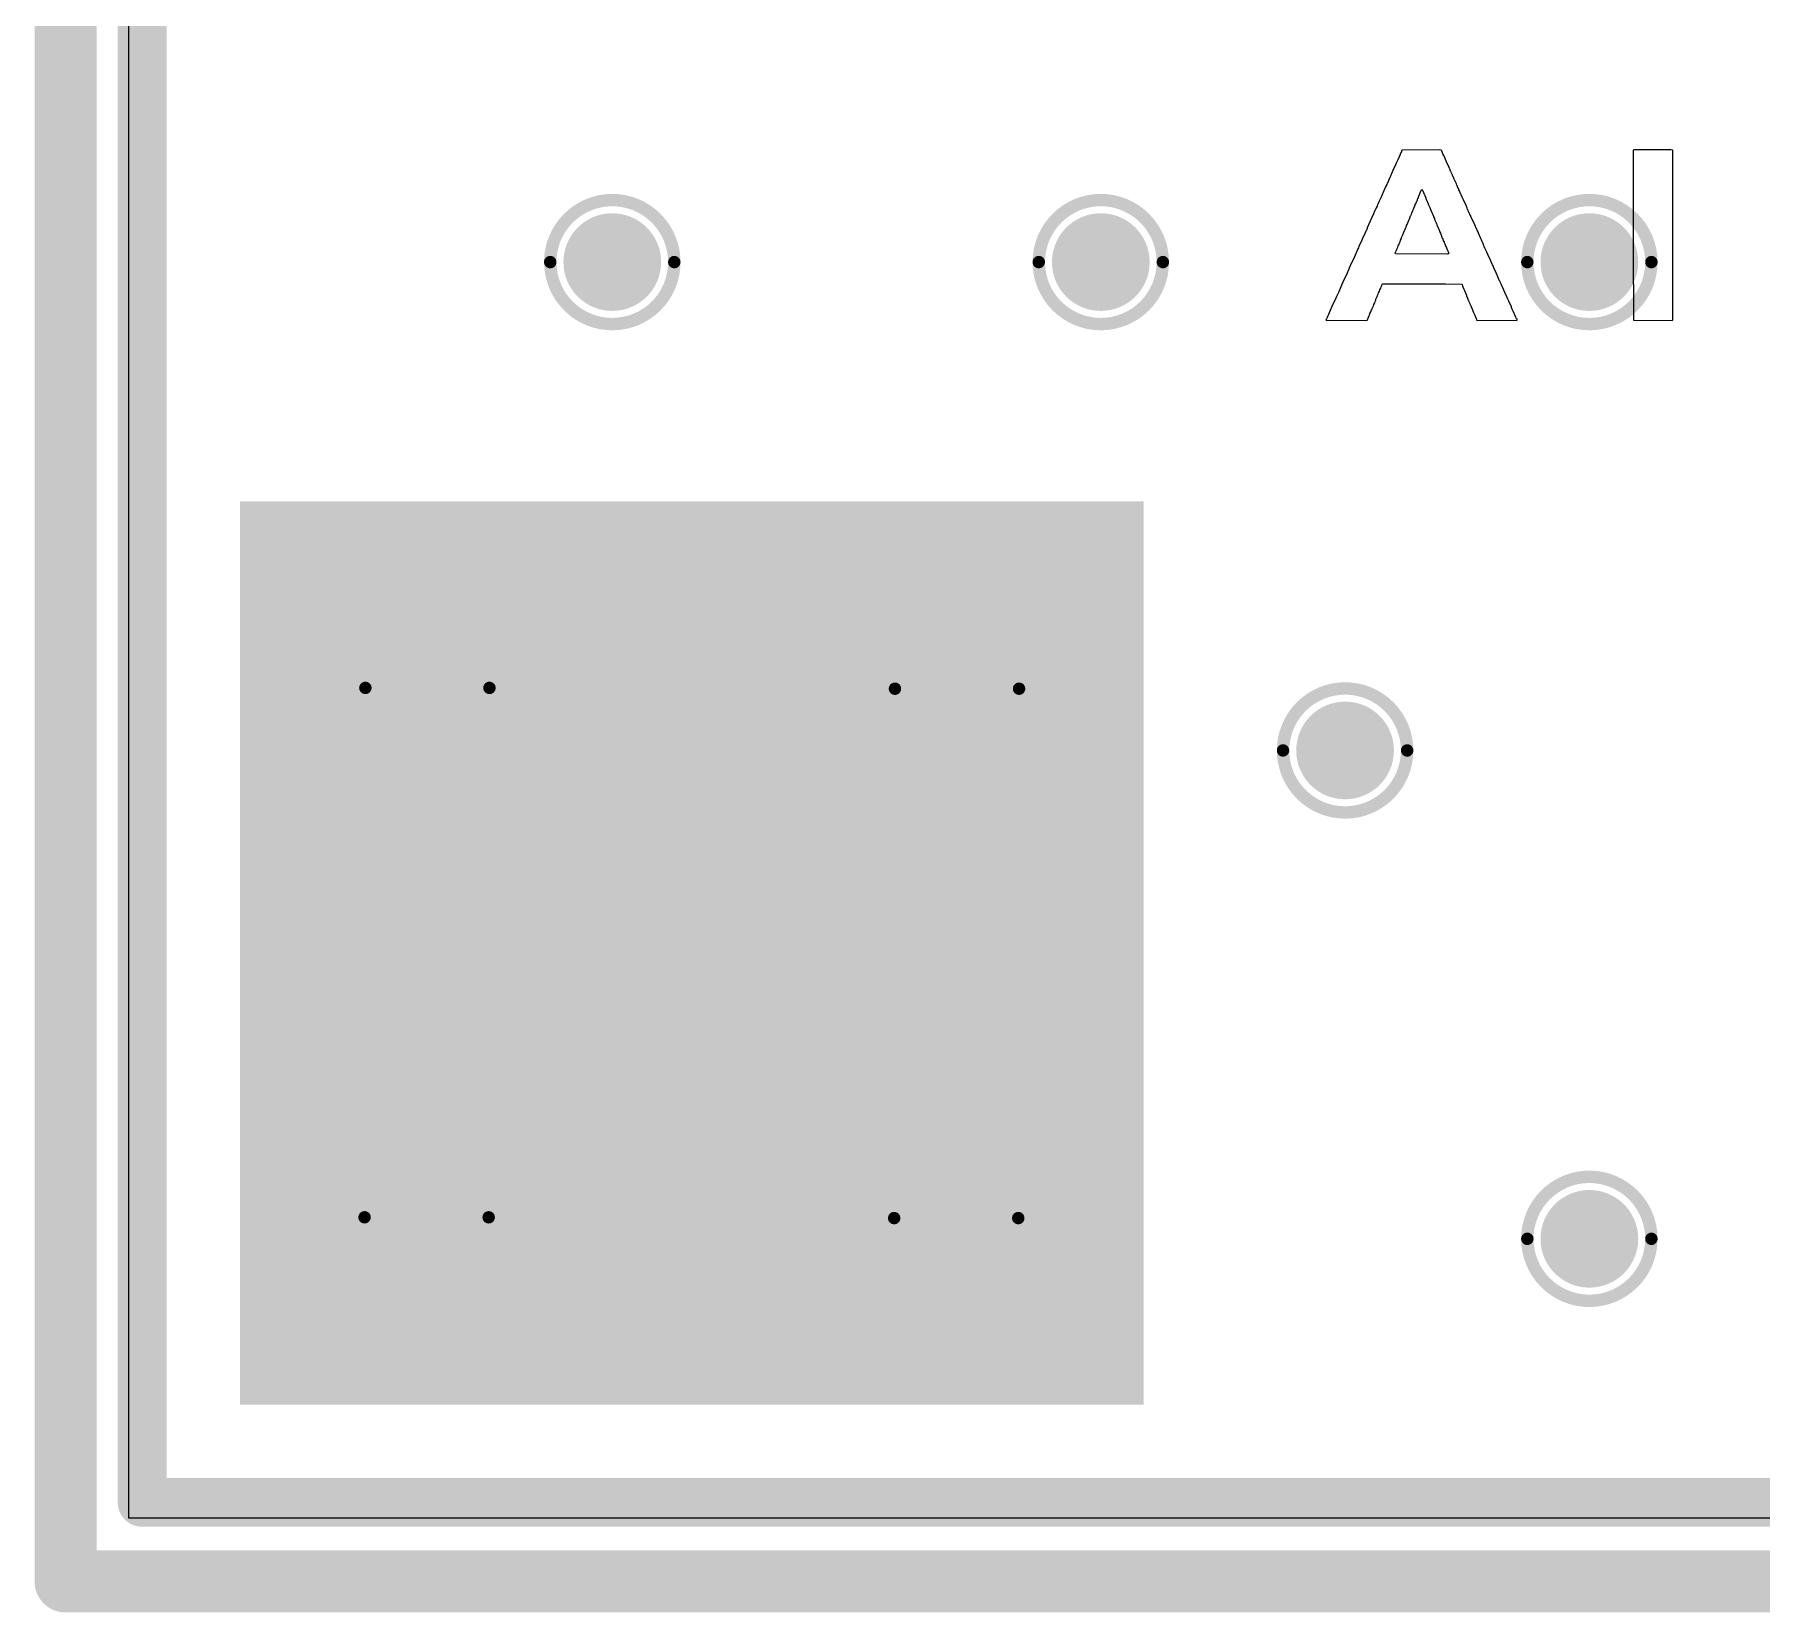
# Model space of a CAD drawing. Header units: inches. Extents: x -10 to 344, y -7 to 75.
# Drawn here: x -0.13 to 6.94, y -0.13 to 6.34 of the extents above; entities that cross this region are included whole.
import ezdxf

# ---------------------------------------------------------------- set-up
doc = ezdxf.new("R2010")
doc.units = ezdxf.units.IN
for name, color, linetype in [('Board Outline', 216, 'Continuous'), ('Bottom Layer', 5, 'Continuous'), ('Bottom Overlay', 54, 'Continuous'), ('Drill Drawing', 1, 'Continuous'), ('Mid Layer 1', 16, 'Continuous'), ('Mid Layer 2', 76, 'Continuous'), ('Top Layer', 1, 'Continuous'), ('Top Overlay', 2, 'Continuous'), ('Top Paste', 8, 'Continuous'), ('Top Solder', 216, 'Continuous'), ('Via Holes', 16, 'Continuous')]:
    doc.layers.add(name, color=color, linetype=linetype)

# ---------------------------------------------------------------- blocks, each defined once
blk = doc.blocks.new('DSGP_1575_18_4_A_02_117')
at = {"layer": 'Top Layer'}
blk.add_hatch(color=1, dxfattribs=at).paths.add_polyline_path([(-13.55, -5), (-13.55, -8.5), (-17.05, -8.5), (-17.05, -5)])
at = {"layer": 'Top Paste'}
blk.add_hatch(color=8, dxfattribs=at).paths.add_polyline_path([(-14.15, -5.6), (-14.15, -7.9), (-16.45, -7.9), (-16.45, -5.6)])
at = {"layer": 'Top Solder'}
blk.add_hatch(color=216, dxfattribs=at).paths.add_polyline_path([(-13.45, -4.9), (-13.45, -8.6), (-17.15, -8.6), (-17.15, -4.9)])
at = {"layer": 'Top Overlay'}
for points in [[(-17.5501, -8.9998, 0.2, 0.2, 0), (-17.5501, 9.0001, 0.2, 0.2, 0)], [(-17.5501, -8.9998, 0.2, 0.2, 0), (0.4499, -8.9998, 0.2, 0.2, 0)]]:
    blk.add_lwpolyline(points, format="xyseb", dxfattribs=at)
blk.add_lwpolyline([(-17.6001, -8.9998, 0.1, 0.1, 1), (-17.5001, -8.9998, 0.1, 0.1, 1)], format="xyseb", close=True, dxfattribs=at)
blk.add_lwpolyline([(-17.6001, -8.9998, 0.1, 0.1, 1), (-17.5001, -8.9998, 0.1, 0.1, 1)], format="xyseb", close=True, dxfattribs=at)

msp = doc.modelspace()

# ---------------------------------------------------------------- hatches: boundary and pattern name
at = {"layer": 'Bottom Layer'}
h = msp.add_hatch(color=5, dxfattribs=at)
edge = h.paths.add_edge_path()
edge.add_arc((2.2381, 5.4051), 0.2, 0, 360)
h = msp.add_hatch(color=5, dxfattribs=at)
edge = h.paths.add_edge_path()
edge.add_arc((4.2381, 5.4051), 0.2, 0, 360)
h = msp.add_hatch(color=5, dxfattribs=at)
edge = h.paths.add_edge_path()
edge.add_arc((6.2381, 5.4051), 0.2, 0, 360)
h = msp.add_hatch(color=5, dxfattribs=at)
edge = h.paths.add_edge_path()
edge.add_arc((1.4813, 3.6613), 0.2, 0, 360)
h = msp.add_hatch(color=5, dxfattribs=at)
edge = h.paths.add_edge_path()
edge.add_arc((3.6494, 3.658), 0.2, 0, 360)
h = msp.add_hatch(color=5, dxfattribs=at)
edge = h.paths.add_edge_path()
edge.add_arc((5.2381, 3.4051), 0.2, 0, 360)
h = msp.add_hatch(color=5, dxfattribs=at)
edge = h.paths.add_edge_path()
edge.add_arc((1.4781, 1.4932), 0.2, 0, 360)
h = msp.add_hatch(color=5, dxfattribs=at)
edge = h.paths.add_edge_path()
edge.add_arc((3.6461, 1.49), 0.2, 0, 360)
h = msp.add_hatch(color=5, dxfattribs=at)
edge = h.paths.add_edge_path()
edge.add_arc((6.2381, 1.4051), 0.2, 0, 360)
at = {"layer": 'Mid Layer 1'}
h = msp.add_hatch(color=16, dxfattribs=at)
edge = h.paths.add_edge_path()
edge.add_arc((2.2381, 5.4051), 0.2, 0, 360)
h = msp.add_hatch(color=16, dxfattribs=at)
edge = h.paths.add_edge_path()
edge.add_arc((4.2381, 5.4051), 0.2, 0, 360)
h = msp.add_hatch(color=16, dxfattribs=at)
edge = h.paths.add_edge_path()
edge.add_arc((6.2381, 5.4051), 0.2, 0, 360)
h = msp.add_hatch(color=16, dxfattribs=at)
edge = h.paths.add_edge_path()
edge.add_arc((1.4813, 3.6613), 0.2, 0, 360)
h = msp.add_hatch(color=16, dxfattribs=at)
edge = h.paths.add_edge_path()
edge.add_arc((3.6494, 3.658), 0.2, 0, 360)
h = msp.add_hatch(color=16, dxfattribs=at)
edge = h.paths.add_edge_path()
edge.add_arc((5.2381, 3.4051), 0.2, 0, 360)
h = msp.add_hatch(color=16, dxfattribs=at)
edge = h.paths.add_edge_path()
edge.add_arc((1.4781, 1.4932), 0.2, 0, 360)
h = msp.add_hatch(color=16, dxfattribs=at)
edge = h.paths.add_edge_path()
edge.add_arc((3.6461, 1.49), 0.2, 0, 360)
h = msp.add_hatch(color=16, dxfattribs=at)
edge = h.paths.add_edge_path()
edge.add_arc((6.2381, 1.4051), 0.2, 0, 360)
at = {"layer": 'Mid Layer 2'}
h = msp.add_hatch(color=76, dxfattribs=at)
edge = h.paths.add_edge_path()
edge.add_arc((2.2381, 5.4051), 0.2, 0, 360)
h = msp.add_hatch(color=76, dxfattribs=at)
edge = h.paths.add_edge_path()
edge.add_arc((4.2381, 5.4051), 0.2, 0, 360)
h = msp.add_hatch(color=76, dxfattribs=at)
edge = h.paths.add_edge_path()
edge.add_arc((6.2381, 5.4051), 0.2, 0, 360)
h = msp.add_hatch(color=76, dxfattribs=at)
edge = h.paths.add_edge_path()
edge.add_arc((1.4813, 3.6613), 0.2, 0, 360)
h = msp.add_hatch(color=76, dxfattribs=at)
edge = h.paths.add_edge_path()
edge.add_arc((3.6494, 3.658), 0.2, 0, 360)
h = msp.add_hatch(color=76, dxfattribs=at)
edge = h.paths.add_edge_path()
edge.add_arc((5.2381, 3.4051), 0.2, 0, 360)
h = msp.add_hatch(color=76, dxfattribs=at)
edge = h.paths.add_edge_path()
edge.add_arc((1.4781, 1.4932), 0.2, 0, 360)
h = msp.add_hatch(color=76, dxfattribs=at)
edge = h.paths.add_edge_path()
edge.add_arc((3.6461, 1.49), 0.2, 0, 360)
h = msp.add_hatch(color=76, dxfattribs=at)
edge = h.paths.add_edge_path()
edge.add_arc((6.2381, 1.4051), 0.2, 0, 360)
at = {"layer": 'Top Layer'}
h = msp.add_hatch(color=1, dxfattribs=at)
edge = h.paths.add_edge_path()
edge.add_arc((2.2381, 5.4051), 0.2, 0, 360)
h = msp.add_hatch(color=1, dxfattribs=at)
edge = h.paths.add_edge_path()
edge.add_arc((4.2381, 5.4051), 0.2, 0, 360)
h = msp.add_hatch(color=1, dxfattribs=at)
edge = h.paths.add_edge_path()
edge.add_arc((6.2381, 5.4051), 0.2, 0, 360)
h = msp.add_hatch(color=1, dxfattribs=at)
edge = h.paths.add_edge_path()
edge.add_arc((1.4813, 3.6613), 0.2, 0, 360)
h = msp.add_hatch(color=1, dxfattribs=at)
edge = h.paths.add_edge_path()
edge.add_arc((3.6494, 3.658), 0.2, 0, 360)
h = msp.add_hatch(color=1, dxfattribs=at)
edge = h.paths.add_edge_path()
edge.add_arc((5.2381, 3.4051), 0.2, 0, 360)
h = msp.add_hatch(color=1, dxfattribs=at)
edge = h.paths.add_edge_path()
edge.add_arc((1.4781, 1.4932), 0.2, 0, 360)
h = msp.add_hatch(color=1, dxfattribs=at)
edge = h.paths.add_edge_path()
edge.add_arc((3.6461, 1.49), 0.2, 0, 360)
h = msp.add_hatch(color=1, dxfattribs=at)
edge = h.paths.add_edge_path()
edge.add_arc((6.2381, 1.4051), 0.2, 0, 360)
at = {"layer": 'Via Holes'}
h = msp.add_hatch(color=7, dxfattribs=at)
edge = h.paths.add_edge_path()
edge.add_arc((2.2381, 5.4051), 0.1, 0, 360)
h = msp.add_hatch(color=7, dxfattribs=at)
edge = h.paths.add_edge_path()
edge.add_arc((4.2381, 5.4051), 0.1, 0, 360)
h = msp.add_hatch(color=7, dxfattribs=at)
edge = h.paths.add_edge_path()
edge.add_arc((6.2381, 5.4051), 0.1, 0, 360)
h = msp.add_hatch(color=7, dxfattribs=at)
edge = h.paths.add_edge_path()
edge.add_arc((1.4813, 3.6613), 0.1, 0, 360)
h = msp.add_hatch(color=7, dxfattribs=at)
edge = h.paths.add_edge_path()
edge.add_arc((3.6494, 3.658), 0.1, 0, 360)
h = msp.add_hatch(color=7, dxfattribs=at)
edge = h.paths.add_edge_path()
edge.add_arc((5.2381, 3.4051), 0.1, 0, 360)
h = msp.add_hatch(color=7, dxfattribs=at)
edge = h.paths.add_edge_path()
edge.add_arc((1.4781, 1.4932), 0.1, 0, 360)
h = msp.add_hatch(color=7, dxfattribs=at)
edge = h.paths.add_edge_path()
edge.add_arc((3.6461, 1.49), 0.1, 0, 360)
h = msp.add_hatch(color=7, dxfattribs=at)
edge = h.paths.add_edge_path()
edge.add_arc((6.2381, 1.4051), 0.1, 0, 360)

# ---------------------------------------------------------------- linework, layer by layer
at = {"layer": 'Board Outline'}
for points in [[(0, 30, 0.254, 0.254, 0), (0, 0.0019, 0.254, 0.254, 0)], [(0, 0.0019, 0.254, 0.254, 0), (39.6569, 0.0019, 0.254, 0.254, 0)]]:
    msp.add_lwpolyline(points, format="xyseb", dxfattribs=at)
msp.add_lwpolyline([(-0.0635, 0.0019, 0.127, 0.127, 1), (0.0635, 0.0019, 0.127, 0.127, 1)], format="xyseb", close=True, dxfattribs=at)
msp.add_lwpolyline([(-0.0635, 0.0019, 0.127, 0.127, 1), (0.0635, 0.0019, 0.127, 0.127, 1)], format="xyseb", close=True, dxfattribs=at)
at = {"layer": 'Bottom Layer'}
for p, q in [((0.259, 0.2608), (0.259, 18.7912)), ((31.2839, 0.2608), (0.259, 0.2608))]:
    msp.add_line(p, q, dxfattribs=at)
at = {"layer": 'Bottom Overlay'}
for p, q in [((5.4445, 5.803), (5.4341, 5.7801)), ((5.4476, 5.8103), (5.4445, 5.803)), ((5.4486, 5.8123), (5.4476, 5.8103)), ((5.4528, 5.8217), (5.4486, 5.8123)), ((5.4538, 5.8238), (5.4528, 5.8217)), ((5.458, 5.8331), (5.4538, 5.8238)), ((5.459, 5.8352), (5.458, 5.8331)), ((5.4601, 5.8394), (5.459, 5.8352)), ((5.4632, 5.8446), (5.4601, 5.8394)), ((5.4642, 5.8467), (5.4632, 5.8446)), ((5.4653, 5.8508), (5.4642, 5.8467)), ((5.4684, 5.856), (5.4653, 5.8508)), ((5.4694, 5.8612), (5.4684, 5.856)), ((5.472, 5.8638), (5.4694, 5.8612)), ((5.6239, 5.8649), (5.472, 5.8638)), ((5.6311, 5.8638), (5.6239, 5.8649)), ((5.6327, 5.8623), (5.6311, 5.8638)), ((5.6337, 5.8602), (5.6327, 5.8623)), ((5.6389, 5.8487), (5.6337, 5.8602)), ((5.6421, 5.8415), (5.6389, 5.8487)), ((5.6431, 5.8394), (5.6421, 5.8415)), ((5.6473, 5.83), (5.6431, 5.8394)), ((5.6493, 5.8248), (5.6473, 5.83)), ((5.6535, 5.8155), (5.6493, 5.8248)), ((5.6639, 5.7926), (5.6535, 5.8155)), ((6.4204, 5.8649), (6.4178, 5.8623)), ((6.4178, 5.8623), (6.4178, 5.4619)), ((6.4261, 5.8643), (6.4204, 5.8649)), ((6.5712, 5.8649), (6.4261, 5.8643)), ((6.5785, 5.8638), (6.5712, 5.8649)), ((6.5801, 5.8623), (6.5785, 5.8638)), ((6.5795, 5.1754), (6.5801, 5.8623)), ((5.4102, 5.7281), (5.4086, 5.7224)), ((5.4138, 5.7338), (5.4102, 5.7281)), ((5.4154, 5.7406), (5.4138, 5.7338)), ((5.419, 5.7453), (5.4154, 5.7406)), ((5.4206, 5.752), (5.419, 5.7453)), ((5.4226, 5.7541), (5.4206, 5.752)), ((5.4247, 5.7593), (5.4226, 5.7541)), ((5.4299, 5.7707), (5.4247, 5.7593)), ((5.4341, 5.7801), (5.4299, 5.7707)), ((5.6649, 5.7884), (5.6639, 5.7926)), ((5.6665, 5.7869), (5.6649, 5.7884)), ((5.6701, 5.777), (5.6665, 5.7869)), ((5.6717, 5.7754), (5.6701, 5.777)), ((5.6743, 5.7687), (5.6717, 5.7754)), ((5.6764, 5.7635), (5.6743, 5.7687)), ((5.6779, 5.7619), (5.6764, 5.7635)), ((5.6795, 5.7562), (5.6779, 5.7619)), ((5.6826, 5.751), (5.6795, 5.7562)), ((5.6836, 5.7479), (5.6826, 5.751)), ((5.6941, 5.725), (5.6836, 5.7479)), ((5.38, 5.6595), (5.3779, 5.6543)), ((5.3842, 5.6688), (5.38, 5.6595)), ((5.3998, 5.7031), (5.3842, 5.6688)), ((5.4008, 5.7073), (5.3998, 5.7031)), ((5.4023, 5.7089), (5.4008, 5.7073)), ((5.4049, 5.7156), (5.4023, 5.7089)), ((5.4086, 5.7224), (5.4049, 5.7156)), ((5.5313, 5.6548), (5.5329, 5.6564)), ((5.5329, 5.6564), (5.5339, 5.6605)), ((5.5339, 5.6605), (5.5365, 5.6673)), ((5.5365, 5.6673), (5.5381, 5.6688)), ((5.5381, 5.6688), (5.5401, 5.6772)), ((5.5401, 5.6772), (5.5422, 5.6792)), ((5.5422, 5.6792), (5.5443, 5.6865)), ((5.5443, 5.6865), (5.5485, 5.6959)), ((5.5485, 5.6959), (5.5495, 5.7)), ((5.5495, 5.7), (5.5521, 5.7026)), ((5.5521, 5.7026), (5.5547, 5.7)), ((5.5547, 5.7), (5.5589, 5.6907)), ((5.5589, 5.6907), (5.5615, 5.6839)), ((5.5615, 5.6839), (5.563, 5.6823)), ((5.563, 5.6823), (5.5641, 5.6782)), ((5.5641, 5.6782), (5.5667, 5.6714)), ((5.5667, 5.6714), (5.5682, 5.6699)), ((5.5682, 5.6699), (5.5693, 5.6657)), ((5.5693, 5.6657), (5.5719, 5.659)), ((5.5719, 5.659), (5.5734, 5.6574)), ((5.5734, 5.6574), (5.575, 5.6506)), ((5.6951, 5.7208), (5.6941, 5.725)), ((5.6966, 5.7193), (5.6951, 5.7208)), ((5.7003, 5.7094), (5.6966, 5.7193)), ((5.7018, 5.7078), (5.7003, 5.7094)), ((5.7044, 5.7011), (5.7018, 5.7078)), ((5.7081, 5.6943), (5.7044, 5.7011)), ((5.7096, 5.6875), (5.7081, 5.6943)), ((5.7117, 5.6855), (5.7096, 5.6875)), ((5.7138, 5.6803), (5.7117, 5.6855)), ((5.719, 5.6688), (5.7138, 5.6803)), ((5.7232, 5.6595), (5.719, 5.6688)), ((5.7336, 5.6366), (5.7232, 5.6595)), ((5.355, 5.6033), (5.3342, 5.5576)), ((5.3561, 5.6075), (5.355, 5.6033)), ((5.3576, 5.609), (5.3561, 5.6075)), ((5.3613, 5.6189), (5.3576, 5.609)), ((5.3628, 5.6205), (5.3613, 5.6189)), ((5.3654, 5.6272), (5.3628, 5.6205)), ((5.3691, 5.634), (5.3654, 5.6272)), ((5.3706, 5.6408), (5.3691, 5.634)), ((5.3727, 5.6428), (5.3706, 5.6408)), ((5.3738, 5.6449), (5.3727, 5.6428)), ((5.3779, 5.6543), (5.3738, 5.6449)), ((5.5027, 5.5836), (5.5037, 5.5877)), ((5.5037, 5.5877), (5.5063, 5.5945)), ((5.5063, 5.5945), (5.5079, 5.596)), ((5.5079, 5.596), (5.5095, 5.6018)), ((5.5095, 5.6018), (5.5115, 5.607)), ((5.5115, 5.607), (5.5131, 5.6085)), ((5.5131, 5.6085), (5.5152, 5.6168)), ((5.5152, 5.6168), (5.5183, 5.622)), ((5.5183, 5.622), (5.5193, 5.6262)), ((5.5193, 5.6262), (5.5245, 5.6376)), ((5.5245, 5.6376), (5.5256, 5.6418)), ((5.5256, 5.6418), (5.5277, 5.6439)), ((5.5277, 5.6439), (5.5287, 5.648)), ((5.5287, 5.648), (5.5313, 5.6548)), ((5.575, 5.6506), (5.5786, 5.6439)), ((5.5786, 5.6439), (5.5797, 5.6397)), ((5.5797, 5.6397), (5.5849, 5.6283)), ((5.5849, 5.6283), (5.5859, 5.6241)), ((5.5859, 5.6241), (5.588, 5.622)), ((5.588, 5.622), (5.589, 5.6179)), ((5.589, 5.6179), (5.5916, 5.6111)), ((5.5916, 5.6111), (5.5932, 5.6096)), ((5.5932, 5.6096), (5.5942, 5.6054)), ((5.5942, 5.6054), (5.5968, 5.5986)), ((5.5968, 5.5986), (5.5984, 5.5971)), ((5.5984, 5.5971), (5.5999, 5.5903)), ((5.5999, 5.5903), (5.6036, 5.5836)), ((5.7382, 5.6257), (5.7336, 5.6366)), ((5.7398, 5.62), (5.7382, 5.6257)), ((5.7419, 5.6179), (5.7398, 5.62)), ((5.744, 5.6127), (5.7419, 5.6179)), ((5.745, 5.6085), (5.744, 5.6127)), ((5.7476, 5.6059), (5.745, 5.6085)), ((5.7492, 5.6002), (5.7476, 5.6059)), ((5.7523, 5.595), (5.7492, 5.6002)), ((5.7533, 5.5919), (5.7523, 5.595)), ((5.7689, 5.5576), (5.7533, 5.5919)), ((5.3197, 5.5243), (5.3093, 5.5014)), ((5.3228, 5.5316), (5.3197, 5.5243)), ((5.3238, 5.5336), (5.3228, 5.5316)), ((5.328, 5.543), (5.3238, 5.5336)), ((5.329, 5.5451), (5.328, 5.543)), ((5.3332, 5.5544), (5.329, 5.5451)), ((5.3342, 5.5576), (5.3332, 5.5544)), ((5.4694, 5.5056), (5.4746, 5.517)), ((5.4746, 5.517), (5.4757, 5.5212)), ((5.4757, 5.5212), (5.4777, 5.5232)), ((5.4777, 5.5232), (5.4788, 5.5274)), ((5.4788, 5.5274), (5.4814, 5.5342)), ((5.4814, 5.5342), (5.4829, 5.5357)), ((5.4829, 5.5357), (5.484, 5.5399)), ((5.484, 5.5399), (5.4866, 5.5466)), ((5.4866, 5.5466), (5.4881, 5.5482)), ((5.4881, 5.5482), (5.4897, 5.555)), ((5.4897, 5.555), (5.4933, 5.5617)), ((5.4933, 5.5617), (5.4944, 5.5659)), ((5.4944, 5.5659), (5.4996, 5.5773)), ((5.4996, 5.5773), (5.5006, 5.5815)), ((5.5006, 5.5815), (5.5027, 5.5836)), ((5.6036, 5.5836), (5.6046, 5.5794)), ((5.6046, 5.5794), (5.6098, 5.568)), ((5.6098, 5.568), (5.6103, 5.5654)), ((5.6103, 5.5654), (5.6109, 5.5648)), ((5.6109, 5.5648), (5.6119, 5.5628)), ((5.6119, 5.5628), (5.614, 5.5576)), ((5.614, 5.5576), (5.6166, 5.5508)), ((5.6166, 5.5508), (5.6181, 5.5492)), ((5.6181, 5.5492), (5.6192, 5.5451)), ((5.6192, 5.5451), (5.6218, 5.5383)), ((5.6218, 5.5383), (5.6233, 5.5368)), ((5.6233, 5.5368), (5.6249, 5.53)), ((5.6249, 5.53), (5.6285, 5.5232)), ((5.6285, 5.5232), (5.6296, 5.5191)), ((5.6296, 5.5191), (5.6348, 5.5076)), ((5.772, 5.5503), (5.7689, 5.5576)), ((5.7731, 5.5482), (5.772, 5.5503)), ((5.7772, 5.5388), (5.7731, 5.5482)), ((5.7783, 5.5357), (5.7772, 5.5388)), ((5.7939, 5.5014), (5.7783, 5.5357)), ((5.2843, 5.4452), (5.2833, 5.4432)), ((5.2895, 5.4567), (5.2843, 5.4452)), ((5.2926, 5.464), (5.2895, 5.4567)), ((5.2947, 5.4692), (5.2926, 5.464)), ((5.3051, 5.492), (5.2947, 5.4692)), ((5.3093, 5.5014), (5.3051, 5.492)), ((5.4434, 5.4421), (5.4445, 5.4452)), ((5.4445, 5.4452), (5.4497, 5.4567)), ((5.4497, 5.4567), (5.4507, 5.4608)), ((5.4507, 5.4608), (5.4538, 5.466)), ((5.4538, 5.466), (5.4554, 5.4718)), ((5.4554, 5.4718), (5.458, 5.4764)), ((5.458, 5.4764), (5.4616, 5.4863)), ((5.4616, 5.4863), (5.4632, 5.4879)), ((5.4632, 5.4879), (5.4647, 5.4946)), ((5.4647, 5.4946), (5.4684, 5.5014)), ((5.4684, 5.5014), (5.4694, 5.5056)), ((5.6348, 5.5076), (5.6358, 5.5035)), ((5.6358, 5.5035), (5.6379, 5.5014)), ((5.6379, 5.5014), (5.6389, 5.4972)), ((5.6389, 5.4972), (5.6415, 5.4905)), ((5.6415, 5.4905), (5.6431, 5.4889)), ((5.6431, 5.4889), (5.6441, 5.4848)), ((5.6441, 5.4848), (5.6462, 5.4796)), ((5.6462, 5.4796), (5.6493, 5.4723)), ((5.6493, 5.4723), (5.6514, 5.4671)), ((5.6514, 5.4671), (5.6545, 5.4598)), ((5.6545, 5.4598), (5.6556, 5.4556)), ((5.6556, 5.4556), (5.6576, 5.4536)), ((5.6576, 5.4536), (5.6613, 5.4437)), ((5.6613, 5.4437), (5.6618, 5.439)), ((5.7949, 5.4972), (5.7939, 5.5014)), ((5.7965, 5.4957), (5.7949, 5.4972)), ((5.8001, 5.4858), (5.7965, 5.4957)), ((5.8017, 5.4842), (5.8001, 5.4858)), ((5.8043, 5.4775), (5.8017, 5.4842)), ((5.8053, 5.4744), (5.8043, 5.4775)), ((5.8064, 5.4723), (5.8053, 5.4744)), ((5.8079, 5.4707), (5.8064, 5.4723)), ((5.8095, 5.464), (5.8079, 5.4707)), ((5.8116, 5.4619), (5.8095, 5.464)), ((5.8136, 5.4567), (5.8116, 5.4619)), ((5.8188, 5.4452), (5.8136, 5.4567)), ((5.823, 5.4359), (5.8188, 5.4452)), ((6.4178, 5.4619), (6.4178, 5.4608)), ((6.4178, 5.4608), (6.4189, 5.1666)), ((5.2531, 5.3756), (5.249, 5.3662)), ((5.2552, 5.3808), (5.2531, 5.3756)), ((5.2594, 5.3901), (5.2552, 5.3808)), ((5.275, 5.4245), (5.2594, 5.3901)), ((5.2833, 5.4432), (5.275, 5.4245)), ((5.445, 5.4385), (5.4434, 5.4421)), ((5.6571, 5.4374), (5.445, 5.4385)), ((5.6618, 5.439), (5.6571, 5.4374)), ((5.8334, 5.413), (5.823, 5.4359)), ((5.8365, 5.4057), (5.8334, 5.413)), ((5.8376, 5.4036), (5.8365, 5.4057)), ((5.8417, 5.3943), (5.8376, 5.4036)), ((5.8438, 5.3891), (5.8417, 5.3943)), ((5.849, 5.3777), (5.8438, 5.3891)), ((5.8532, 5.3683), (5.849, 5.3777)), ((5.225, 5.3132), (5.2146, 5.2903)), ((5.2292, 5.3225), (5.225, 5.3132)), ((5.2448, 5.3569), (5.2292, 5.3225)), ((5.2479, 5.3641), (5.2448, 5.3569)), ((5.249, 5.3662), (5.2479, 5.3641)), ((5.3842, 5.2986), (5.3857, 5.3043)), ((5.3857, 5.3043), (5.3883, 5.309)), ((5.3883, 5.309), (5.3904, 5.3142)), ((5.3904, 5.3142), (5.392, 5.3158)), ((5.392, 5.3158), (5.6488, 5.3158)), ((5.6488, 5.3158), (5.7154, 5.3147)), ((5.7154, 5.3147), (5.7169, 5.3132)), ((5.7169, 5.3132), (5.719, 5.308)), ((5.719, 5.308), (5.72, 5.3038)), ((5.72, 5.3038), (5.7242, 5.2945)), ((5.8636, 5.3454), (5.8532, 5.3683)), ((5.8667, 5.3381), (5.8636, 5.3454)), ((5.8708, 5.3277), (5.8667, 5.3381)), ((5.8724, 5.3262), (5.8708, 5.3277)), ((5.874, 5.3205), (5.8724, 5.3262)), ((5.8771, 5.3153), (5.874, 5.3205)), ((5.8781, 5.3121), (5.8771, 5.3153)), ((5.8937, 5.2778), (5.8781, 5.3121)), ((5.2001, 5.257), (5.1845, 5.2227)), ((5.2032, 5.2643), (5.2001, 5.257)), ((5.2042, 5.2664), (5.2032, 5.2643)), ((5.2084, 5.2757), (5.2042, 5.2664)), ((5.2105, 5.2809), (5.2084, 5.2757)), ((5.2146, 5.2903), (5.2105, 5.2809)), ((5.3556, 5.2315), (5.3592, 5.2383)), ((5.3592, 5.2383), (5.3608, 5.244)), ((5.3608, 5.244), (5.3634, 5.2487)), ((5.3634, 5.2487), (5.3644, 5.2529)), ((5.3644, 5.2529), (5.3696, 5.2643)), ((5.3696, 5.2643), (5.3706, 5.2685)), ((5.3706, 5.2685), (5.3738, 5.2737)), ((5.3738, 5.2737), (5.3753, 5.2794)), ((5.3753, 5.2794), (5.379, 5.2861)), ((5.379, 5.2861), (5.3805, 5.2919)), ((5.3805, 5.2919), (5.3842, 5.2986)), ((5.7242, 5.2945), (5.7263, 5.2893)), ((5.7263, 5.2893), (5.7294, 5.282)), ((5.7294, 5.282), (5.7336, 5.2726)), ((5.7336, 5.2726), (5.7346, 5.2685)), ((5.7346, 5.2685), (5.7356, 5.2664)), ((5.7356, 5.2664), (5.7398, 5.257)), ((5.7398, 5.257), (5.7408, 5.2539)), ((5.7408, 5.2539), (5.744, 5.2466)), ((5.744, 5.2466), (5.7492, 5.2352)), ((5.7492, 5.2352), (5.7507, 5.2295)), ((5.8948, 5.2737), (5.8937, 5.2778)), ((5.8963, 5.2721), (5.8948, 5.2737)), ((5.9, 5.2622), (5.8963, 5.2721)), ((5.9015, 5.2607), (5.9, 5.2622)), ((5.9041, 5.2539), (5.9015, 5.2607)), ((5.9083, 5.2445), (5.9041, 5.2539)), ((5.9187, 5.2217), (5.9083, 5.2445)), ((5.1616, 5.1728), (5.1595, 5.1686)), ((5.1595, 5.1686), (5.1621, 5.166)), ((5.1647, 5.178), (5.1616, 5.1728)), ((5.1621, 5.166), (5.3285, 5.1671)), ((5.1678, 5.1853), (5.1647, 5.178)), ((5.1699, 5.1905), (5.1678, 5.1853)), ((5.1803, 5.2133), (5.1699, 5.1905)), ((5.1845, 5.2227), (5.1803, 5.2133)), ((5.3285, 5.1671), (5.3301, 5.1686)), ((5.3301, 5.1686), (5.3311, 5.1728)), ((5.3311, 5.1728), (5.3332, 5.1749)), ((5.3332, 5.1749), (5.3342, 5.179)), ((5.3342, 5.179), (5.3368, 5.1858)), ((5.3368, 5.1858), (5.3384, 5.1874)), ((5.3384, 5.1874), (5.34, 5.1941)), ((5.34, 5.1941), (5.3436, 5.2009)), ((5.3436, 5.2009), (5.3446, 5.205)), ((5.3446, 5.205), (5.3488, 5.2144)), ((5.3488, 5.2144), (5.3514, 5.2211)), ((5.3514, 5.2211), (5.354, 5.2258)), ((5.354, 5.2258), (5.3556, 5.2315)), ((5.7507, 5.2295), (5.7523, 5.2279)), ((5.7523, 5.2279), (5.7544, 5.2227)), ((5.7544, 5.2227), (5.7554, 5.2185)), ((5.7554, 5.2185), (5.7596, 5.2092)), ((5.7596, 5.2092), (5.7606, 5.2061)), ((5.7606, 5.2061), (5.7637, 5.1988)), ((5.7637, 5.1988), (5.7689, 5.1874)), ((5.7689, 5.1874), (5.77, 5.1832)), ((5.77, 5.1832), (5.7741, 5.1738)), ((5.7741, 5.1738), (5.7762, 5.1686)), ((5.7762, 5.1686), (5.7778, 5.1671)), ((5.7778, 5.1671), (5.7819, 5.166)), ((5.7819, 5.166), (5.9421, 5.1671)), ((5.9197, 5.2175), (5.9187, 5.2217)), ((5.9213, 5.2159), (5.9197, 5.2175)), ((5.9249, 5.2061), (5.9213, 5.2159)), ((5.9265, 5.2045), (5.9249, 5.2061)), ((5.9301, 5.1946), (5.9265, 5.2045)), ((5.9322, 5.1925), (5.9301, 5.1946)), ((5.9332, 5.1884), (5.9322, 5.1925)), ((5.9353, 5.1832), (5.9332, 5.1884)), ((5.9374, 5.1811), (5.9353, 5.1832)), ((5.9384, 5.1749), (5.9374, 5.1811)), ((5.9426, 5.1707), (5.9384, 5.1749)), ((5.9421, 5.1671), (5.9426, 5.1707)), ((6.4189, 5.1666), (6.5775, 5.166)), ((6.5775, 5.166), (6.5801, 5.1686)), ((6.5801, 5.1686), (6.5795, 5.1754))]:
    msp.add_line(p, q, dxfattribs=at)
at = {"layer": 'Drill Drawing'}
for points in [[(2.4921, 5.4051, 0.0508, 0.0508, 1), (1.9841, 5.4051, 0.0508, 0.0508, 1)], [(4.4921, 5.4051, 0.0508, 0.0508, 1), (3.9841, 5.4051, 0.0508, 0.0508, 1)], [(6.4921, 5.4051, 0.0508, 0.0508, 1), (5.9841, 5.4051, 0.0508, 0.0508, 1)], [(1.9714, 5.4051, 0.0254, 0.0254, 1), (1.9968, 5.4051, 0.0254, 0.0254, 1)], [(2.4794, 5.4051, 0.0254, 0.0254, 1), (2.5048, 5.4051, 0.0254, 0.0254, 1)], [(3.9714, 5.4051, 0.0254, 0.0254, 1), (3.9968, 5.4051, 0.0254, 0.0254, 1)], [(4.4794, 5.4051, 0.0254, 0.0254, 1), (4.5048, 5.4051, 0.0254, 0.0254, 1)], [(5.9714, 5.4051, 0.0254, 0.0254, 1), (5.9968, 5.4051, 0.0254, 0.0254, 1)], [(6.4794, 5.4051, 0.0254, 0.0254, 1), (6.5048, 5.4051, 0.0254, 0.0254, 1)], [(1.7353, 3.6613, 0.0508, 0.0508, 1), (1.2273, 3.6613, 0.0508, 0.0508, 1)], [(3.9034, 3.658, 0.0508, 0.0508, 1), (3.3954, 3.658, 0.0508, 0.0508, 1)], [(1.2146, 3.6613, 0.0254, 0.0254, 1), (1.24, 3.6613, 0.0254, 0.0254, 1)], [(1.7226, 3.6613, 0.0254, 0.0254, 1), (1.748, 3.6613, 0.0254, 0.0254, 1)], [(3.3827, 3.658, 0.0254, 0.0254, 1), (3.4081, 3.658, 0.0254, 0.0254, 1)], [(3.8907, 3.658, 0.0254, 0.0254, 1), (3.9161, 3.658, 0.0254, 0.0254, 1)], [(5.4921, 3.4051, 0.0508, 0.0508, 1), (4.9841, 3.4051, 0.0508, 0.0508, 1)], [(4.9714, 3.4051, 0.0254, 0.0254, 1), (4.9968, 3.4051, 0.0254, 0.0254, 1)], [(5.4794, 3.4051, 0.0254, 0.0254, 1), (5.5048, 3.4051, 0.0254, 0.0254, 1)], [(1.7321, 1.4932, 0.0508, 0.0508, 1), (1.2241, 1.4932, 0.0508, 0.0508, 1)], [(3.9001, 1.49, 0.0508, 0.0508, 1), (3.3921, 1.49, 0.0508, 0.0508, 1)], [(6.4921, 1.4051, 0.0508, 0.0508, 1), (5.9841, 1.4051, 0.0508, 0.0508, 1)], [(1.2114, 1.4932, 0.0254, 0.0254, 1), (1.2368, 1.4932, 0.0254, 0.0254, 1)], [(1.7194, 1.4932, 0.0254, 0.0254, 1), (1.7448, 1.4932, 0.0254, 0.0254, 1)], [(3.3794, 1.49, 0.0254, 0.0254, 1), (3.4048, 1.49, 0.0254, 0.0254, 1)], [(3.8874, 1.49, 0.0254, 0.0254, 1), (3.9128, 1.49, 0.0254, 0.0254, 1)], [(5.9714, 1.4051, 0.0254, 0.0254, 1), (5.9968, 1.4051, 0.0254, 0.0254, 1)], [(6.4794, 1.4051, 0.0254, 0.0254, 1), (6.5048, 1.4051, 0.0254, 0.0254, 1)]]:
    msp.add_lwpolyline(points, format="xyseb", close=True, dxfattribs=at)
at = {"layer": 'Mid Layer 1'}
for p, q in [((0.259, 0.2608), (0.259, 18.7931)), ((33.6664, 0.2608), (0.259, 0.2608))]:
    msp.add_line(p, q, dxfattribs=at)
at = {"layer": 'Mid Layer 2'}
for p, q in [((0.259, 0.2608), (0.259, 18.7949)), ((24.2444, 0.2608), (0.259, 0.2608))]:
    msp.add_line(p, q, dxfattribs=at)
at = {"layer": 'Top Layer'}
for p, q in [((0.259, 0.2608), (0.259, 18.7949)), ((21.1635, 0.2608), (0.259, 0.2608))]:
    msp.add_line(p, q, dxfattribs=at)

# ---------------------------------------------------------------- block references
msp.add_blockref('DSGP_1575_18_4_A_02_117', (17.8637, 9.3256))

doc.saveas('drawing.dxf')
